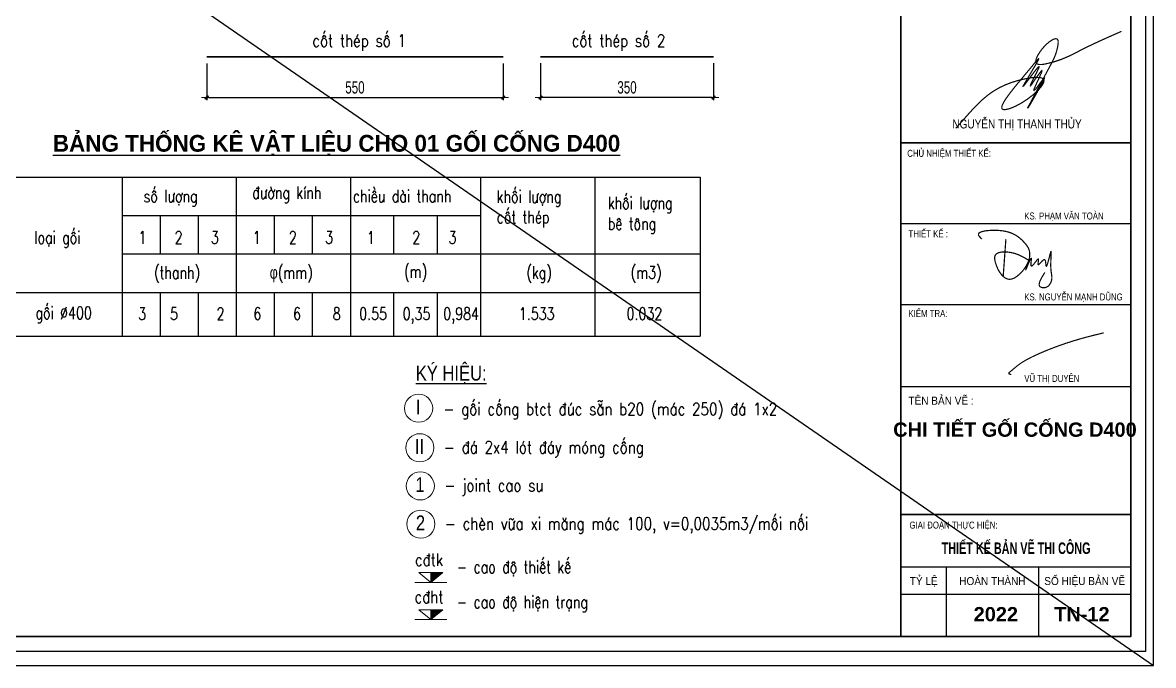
# Model space of a CAD drawing. Header units: inches. Extents: x 2792 to 53517, y -20644 to 27576.
# Drawn here: x 38655 to 43231, y 14196 to 16798 of the extents above; entities that cross this region are included whole.
import ezdxf
from ezdxf.enums import TextEntityAlignment as Align

# ---------------------------------------------------------------- set-up
doc = ezdxf.new("R2010")
doc.units = ezdxf.units.IN
doc.header["$MEASUREMENT"] = 0
for name, color, linetype in [('BT7-THAY', 7, 'Continuous'), ('ENTTNTHIETKE1', 2, 'Continuous'), ('GHICHU', 7, 'Continuous'), ('KHUNGTEN', 5, 'Continuous'), ('T.bao', 6, 'Continuous'), ('TXT', 5, 'Continuous')]:
    doc.layers.add(name, color=color, linetype=linetype)
for name, color, linetype, lineweight in [('ISO', 153, 'Continuous', 13), ('LC Dim', 8, 'Continuous', 18), ('LC Hatch', 252, 'Continuous', 9), ('LC ISO', 153, 'Continuous', 13), ('LC Net dam 1', 30, 'Continuous', 30), ('LC Net thay', 7, 'Continuous', 25), ('LC Text1', 3, 'Continuous', 20), ('LC Text2', 7, 'Continuous', 25), ('THEP', 1, 'Continuous', 35)]:
    doc.layers.add(name, color=color, linetype=linetype, lineweight=lineweight)
doc.layers.add('KCS_Plotter', color=11, linetype='Continuous', plot=False)
doc.styles.add('HOATBIF', font='hoatbif.shx', dxfattribs={"width": 0.7})
doc.styles.add('LC 1', font='')
doc.styles.add('LC 3', font='vnsimli.shx', dxfattribs={"width": 0.75})
doc.styles.add('T1', font='Vnsimli.shx', dxfattribs={"width": 0.8})
doc.styles.add('T2', font='', dxfattribs={"width": 0.8})
doc.styles.add('THANG2', font='')
doc.styles.add('VnAvantH-B', font='')
doc.styles.get('LC 1').set_extended_font_data('.VnAvantH', bold=True)
doc.styles.get('T2').set_extended_font_data('.VnArialH')
doc.styles.get('THANG2').set_extended_font_data('.VnHelvetInsH', bold=True)
doc.styles.get('VnAvantH-B').set_extended_font_data('.VnAvantH', bold=True)
doc.dimstyles.new('1-100(1-25)', dxfattribs={"dimscale": 25, "dimtxt": 2.5, "dimasz": 0.35, "dimexe": 0.5, "dimexo": 0, "dimgap": 0.8, "dimtad": 1, "dimdec": 0, "dimzin": 0, "dimdsep": 46, "dimtxsty": 'HOATBIF', "dimblk1": 'DOT', "dimblk2": 'DOT', "dimsah": 1, "dimcen": -1, "dimdle": 1, "dimclrd": 256, "dimclre": 256, "dimclrt": 4, "dimadec": 3, "dimazin": 2, "dimtfac": 0.333333, "dimtdec": 0, "dimtix": 1, "dimtmove": 2, "dimatfit": 3, "dimldrblk": 'DOT', "dimfxl": 1, "dimtvp": 0.833333, "dimtolj": 1, "dimtzin": 0, "dimarcsym": 0})

# ---------------------------------------------------------------- blocks, each defined once
blk = doc.blocks.new('chu ki Miss Duyen')
at = {"layer": 'ISO', "ltscale": 2, "const_width": 40}
blk.add_lwpolyline([(843, 225), (838, 225), (836, 225), (834, 225), (832, 225), (830, 226), (828, 226), (827, 226), (826, 226), (825, 226), (824, 226), (823, 226), (821, 226), (820, 227), (819, 227), (818, 227), (817, 227), (816, 227), (815, 227), (814, 227), (813, 228), (812, 228), (810, 228), (809, 228), (808, 228), (807, 229), (806, 229), (805, 229), (804, 229), (803, 230), (801, 230), (800, 230), (799, 230), (798, 231), (797, 231), (795, 231), (794, 232), (793, 232), (792, 232), (791, 233), (789, 233), (788, 233), (787, 234), (786, 234), (785, 235), (783, 235), (782, 235), (781, 236), (780, 236), (779, 237), (778, 237), (777, 238), (776, 238), (776, 238), (775, 238), (775, 239), (774, 239), (774, 239), (773, 239), (773, 240), (772, 240), (771, 240), (771, 240), (770, 241), (770, 241), (769, 241), (769, 242), (768, 242), (768, 242), (767, 242), (767, 243), (766, 243), (766, 243), (765, 244), (765, 244), (765, 244), (764, 245), (764, 245), (763, 245), (763, 246), (762, 246), (762, 246), (762, 247), (761, 247), (761, 247), (760, 248), (760, 248), (760, 248), (759, 249), (759, 249), (759, 249), (758, 250), (758, 250), (758, 250), (758, 251), (757, 251), (757, 251), (757, 252), (756, 252), (756, 253), (756, 253), (756, 253), (756, 254), (755, 254), (755, 255), (755, 255), (755, 255), (755, 256), (755, 256), (754, 257), (754, 257), (754, 257), (754, 258), (754, 258), (754, 259), (754, 259), (754, 260), (754, 260), (754, 260), (754, 261), (754, 261), (754, 262), (754, 262), (754, 263), (754, 263), (754, 263), (754, 264), (754, 264), (754, 265), (754, 265), (754, 266), (754, 266), (754, 267), (754, 267), (755, 268), (755, 268), (755, 269), (755, 269), (755, 270), (755, 270), (755, 270), (756, 271), (756, 271), (756, 272), (756, 272), (756, 273), (757, 273), (757, 274), (757, 274), (757, 275), (758, 275), (758, 276), (758, 276), (758, 277), (759, 277), (759, 278), (759, 278), (759, 279), (760, 279), (760, 280), (760, 280), (761, 281), (761, 281), (761, 282), (762, 282), (762, 283), (762, 283), (763, 284), (763, 284), (763, 285), (764, 285), (764, 286), (764, 286), (765, 287), (766, 288), (767, 289), (767, 290), (768, 291), (769, 293), (770, 294), (771, 295), (771, 296), (772, 297), (773, 298), (774, 299), (775, 300), (776, 301), (777, 302), (778, 303), (778, 304), (780, 306), (781, 307), (782, 308), (783, 309), (784, 310), (785, 311), (786, 312), (786, 312), (787, 313), (788, 314), (789, 315), (790, 316), (791, 317), (792, 318), (792, 319), (793, 320), (794, 321), (795, 322), (796, 323), (797, 324), (797, 324), (798, 325), (799, 326), (800, 327), (801, 328), (801, 329), (802, 330), (803, 330), (804, 331), (805, 332), (805, 333), (806, 334), (807, 335), (808, 336), (808, 336), (809, 337), (810, 338), (811, 339), (811, 340), (812, 340), (813, 341), (814, 343), (816, 344), (817, 346), (819, 348), (820, 349), (822, 351), (823, 352), (824, 354), (826, 355), (827, 357), (829, 358), (830, 360), (831, 361), (834, 364), (840, 370), (842, 372), (845, 376), (848, 379), (851, 382), (853, 386), (856, 389), (859, 392), (862, 395), (865, 398), (867, 401), (870, 404), (873, 407), (876, 411), (879, 414), (882, 417), (885, 420), (887, 423), (890, 427), (893, 430), (896, 433), (899, 436), (902, 440), (905, 443), (908, 446), (911, 449), (914, 453), (917, 456), (920, 459), (923, 462), (926, 466), (928, 469), (931, 472), (934, 476), (937, 479), (940, 482), (943, 486), (946, 489), (949, 492), (953, 495), (956, 499), (959, 502), (962, 505), (965, 509), (968, 512), (971, 515), (974, 519), (977, 522), (980, 525), (983, 529), (986, 532), (989, 535), (992, 538), (996, 542), (999, 545), (1002, 548), (1005, 552), (1008, 555), (1011, 558), (1014, 561), (1017, 565), (1021, 568), (1024, 571), (1027, 574), (1030, 578), (1033, 581), (1036, 584), (1040, 587), (1043, 591), (1046, 594), (1049, 596), (1052, 600), (1056, 603), (1059, 606), (1062, 610), (1065, 613), (1069, 616), (1072, 619), (1075, 622), (1078, 625), (1082, 628), (1085, 631), (1088, 634), (1091, 637), (1095, 640), (1098, 643), (1101, 646), (1105, 649), (1108, 652), (1111, 655), (1114, 658), (1118, 661), (1121, 664), (1124, 667), (1128, 670), (1131, 673), (1134, 676), (1138, 679), (1141, 682), (1144, 685), (1148, 688), (1151, 691), (1154, 694), (1158, 697), (1161, 700), (1165, 702), (1168, 705), (1171, 708), (1175, 711), (1178, 714), (1182, 717), (1185, 720), (1188, 722), (1192, 725), (1195, 728), (1199, 731), (1202, 734), (1205, 736), (1209, 739), (1212, 742), (1216, 745), (1219, 747), (1223, 750), (1226, 753), (1229, 756), (1233, 758), (1236, 761), (1240, 764), (1243, 767), (1247, 769), (1250, 772), (1254, 775), (1257, 777), (1261, 780), (1264, 783), (1268, 785), (1271, 788), (1275, 791), (1278, 793), (1282, 796), (1285, 799), (1289, 801), (1292, 804), (1296, 807), (1299, 809), (1303, 812), (1306, 815), (1310, 817), (1313, 820), (1317, 822), (1320, 825), (1324, 828), (1327, 830), (1331, 833), (1335, 835), (1338, 838), (1342, 840), (1345, 843), (1349, 846), (1352, 848), (1356, 851), (1360, 853), (1363, 856), (1367, 858), (1370, 861), (1374, 863), (1377, 866), (1381, 868), (1385, 871), (1392, 876), (1399, 881), (1406, 886), (1413, 891), (1421, 896), (1428, 901), (1435, 906), (1442, 911), (1447, 915), (1457, 921), (1464, 926), (1471, 931), (1479, 936), (1486, 941), (1493, 946), (1501, 950), (1508, 955), (1515, 960), (1523, 965), (1530, 970), (1537, 975), (1545, 980), (1552, 984), (1559, 989), (1567, 994), (1574, 999), (1582, 1004), (1589, 1008), (1596, 1013), (1604, 1018), (1611, 1023), (1619, 1028), (1626, 1032), (1634, 1037), (1641, 1042), (1648, 1046), (1656, 1051), (1663, 1056), (1671, 1061), (1678, 1065), (1686, 1070), (1693, 1075), (1701, 1079), (1708, 1084), (1716, 1089), (1723, 1093), (1731, 1098), (1738, 1103), (1746, 1107), (1753, 1112), (1761, 1116), (1769, 1121), (1776, 1126), (1784, 1130), (1791, 1135), (1799, 1139), (1806, 1144), (1814, 1148), (1822, 1153), (1829, 1158), (1837, 1162), (1844, 1167), (1852, 1171), (1860, 1176), (1867, 1180), (1875, 1185), (1882, 1189), (1890, 1194), (1898, 1198), (1905, 1203), (1913, 1207), (1921, 1212), (1928, 1216), (1936, 1220), (1943, 1225), (1951, 1229), (1959, 1234), (1964, 1237), (1974, 1243), (1982, 1247), (1989, 1251), (1997, 1256), (2005, 1260), (2012, 1265), (2020, 1269), (2028, 1273), (2036, 1278), (2043, 1282), (2051, 1286), (2059, 1291), (2066, 1295), (2074, 1299), (2082, 1304), (2089, 1308), (2097, 1312), (2105, 1317), (2113, 1321), (2120, 1325), (2128, 1330), (2136, 1334), (2144, 1338), (2151, 1342), (2159, 1347), (2167, 1351), (2175, 1355), (2182, 1359), (2190, 1364), (2198, 1368), (2206, 1372), (2213, 1376), (2221, 1381), (2229, 1385), (2237, 1389), (2244, 1393), (2252, 1397), (2260, 1402), (2268, 1406), (2276, 1410), (2283, 1414), (2291, 1418), (2299, 1422), (2307, 1426), (2315, 1431), (2322, 1435), (2330, 1439), (2338, 1443), (2346, 1447), (2354, 1451), (2361, 1455), (2369, 1459), (2377, 1464), (2385, 1468), (2393, 1472), (2401, 1476), (2408, 1480), (2416, 1484), (2424, 1488), (2432, 1492), (2440, 1496), (2448, 1500), (2456, 1504), (2463, 1508), (2471, 1512), (2479, 1516), (2487, 1520), (2495, 1524), (2503, 1528), (2511, 1532), (2519, 1536), (2526, 1540), (2534, 1544), (2542, 1548), (2550, 1552), (2558, 1556), (2566, 1560), (2574, 1564), (2582, 1568), (2590, 1572), (2598, 1575), (2606, 1579), (2613, 1583), (2621, 1587), (2629, 1591), (2637, 1595), (2645, 1599), (2653, 1603), (2661, 1607), (2669, 1610), (2677, 1614), (2685, 1618), (2693, 1622), (2701, 1626), (2709, 1630), (2717, 1633), (2725, 1637), (2733, 1641), (2741, 1645), (2749, 1649), (2756, 1652), (2764, 1656), (2772, 1660), (2780, 1664), (2788, 1668), (2796, 1671), (2804, 1675), (2812, 1679), (2820, 1683), (2828, 1686), (2836, 1690), (2844, 1694), (2852, 1698), (2860, 1701), (2868, 1705), (2876, 1709), (2884, 1712), (2892, 1716), (2900, 1720), (2908, 1723), (2916, 1727), (2925, 1731), (2933, 1734), (2941, 1738), (2949, 1742), (2957, 1745), (2965, 1749), (2973, 1753), (2981, 1756), (2989, 1760), (2997, 1763), (3005, 1767), (3013, 1771), (3021, 1774), (3029, 1778), (3037, 1781), (3045, 1785), (3053, 1789), (3061, 1792), (3069, 1796), (3078, 1799), (3086, 1803), (3094, 1806), (3102, 1810), (3110, 1813), (3118, 1817), (3126, 1820), (3134, 1824), (3142, 1827), (3150, 1831), (3156, 1833), (3167, 1838), (3175, 1841), (3183, 1845), (3191, 1848), (3199, 1852), (3207, 1855), (3215, 1859), (3223, 1862), (3232, 1866), (3240, 1869), (3248, 1873), (3256, 1876), (3264, 1879), (3272, 1883), (3280, 1886), (3288, 1890), (3297, 1893), (3305, 1896), (3313, 1900), (3321, 1903), (3329, 1907), (3337, 1910), (3345, 1913), (3354, 1917), (3362, 1920), (3370, 1923), (3378, 1927), (3386, 1930), (3394, 1933), (3403, 1937), (3411, 1940), (3419, 1944), (3427, 1947), (3435, 1950), (3452, 1957), (3468, 1963), (3484, 1970), (3501, 1977), (3517, 1983), (3534, 1990), (3550, 1996), (3566, 2003), (3583, 2009), (3599, 2016), (3616, 2022), (3632, 2029), (3648, 2035), (3665, 2042), (3681, 2048), (3698, 2055), (3714, 2061), (3731, 2068), (3747, 2074), (3763, 2081), (3780, 2087), (3796, 2093), (3813, 2100), (3828, 2106)], dxfattribs=at)
blk = doc.blocks.new('nguyen thi thanh thuy')
at = {"layer": 'ISO', "ltscale": 2, "const_width": 40}
blk.add_lwpolyline([(-2685, -1690, -0.006388), (-2178, -1117, -0.008557), (-1977, -905, -0.017087), (-1770, -708, -0.102087), (-833, -161, -0.039833), (-270, -16, -0.020512), (-90, 8, -0.044497), (98, 9, -0.05587), (182, -8, -0.113633), (236, -42, -0.176433), (258, -92, -0.077033), (254, -135, -0.069534), (223, -210, -0.038569), (166, -296, -0.030368), (57, -421, -0.082382), (-675, -942, -0.035158), (-905, -1035, -0.04441), (-1026, -1062, -0.066948), (-1091, -1062, -0.143409), (-1132, -1043, -0.176131), (-1149, -1007, -0.069024), (-1148, -973, -0.059887), (-1131, -911, -0.036714), (-1079, -807, -0.019023), (-1000, -683, -0.011006), (-898, -542, -0.01042), (-645, -222, 0.001355), (-76, 463, -0.031231), (69, 631, -0.180623), (82, 640, -0.602198), (84, 631, -0.055981), (56, 570, -0.010846), (-28, 418, 0.000464), (-371, -161, 0.02324), (-439, -286, 1.627113), (-437, -292, 0.049833), (-397, -245, 0.005496), (-91, 162, -0.011697), (26, 311, -0.051381), (82, 370, -0.288592), (95, 376, -0.379106), (97, 362, -0.040394), (80, 315, -0.015043), (4, 153, 0.026859), (-200, -261, 0.160173), (-204, -278, 0.62441), (-195, -273, 0.034188), (-141, -204, -0.015387), (148, 200, -0.034245), (183, 240, -0.377171), (195, 246, -0.275743), (195, 230, -0.039705), (162, 143, -0.007154), (29, -150, 0.010269), (-53, -335, 0.059207), (-81, -418, 0.494242), (-78, -431, 0.209425), (-61, -421, 0.031522), (-22, -378, 0.012151), (92, -232, -0.015412), (249, -26, -0.066877), (274, -2, -1.012313), (279, -8, -0.055225), (269, -38, -0.019501), (211, -159, -0.008968), (2, -538, -0.00525), (-207, -898, -0.041875), (-284, -1018, -0.365695), (-264, -970, -0.007459), (-39, -543, 0.000828), (491, 447, 0.016244), (598, 659, 0.05881), (711, 1009, 0.039413), (734, 1174, 0.060004), (730, 1242, 0.240646), (692, 1298, 0.134453), (647, 1305, 0.071372), (590, 1291, 0.040684), (523, 1258, 0.056501), (335, 1112, 0.071752), (65, 772, 0.045704), (5, 642, 0.058573), (-12, 565, 0.116475), (-5, 505, 0.165912), (30, 466, 0.096245), (88, 446, 0.048338), (165, 443, 0.036618), (301, 460, 0.062636), (1097, 724, 0.01049), (1469, 913, -0.006081), (1725, 1041, -0.007252), (2275, 1297, -0.003845), (2852, 1552)], format="xyb", dxfattribs=at)
blk = doc.blocks.new('Nguyen Manh Dung')
at = {"layer": 'LC ISO', "const_width": 60}
for points in [[(-1870, 1732), (-1922, 1783), (-1970, 1833), (-2008, 1881), (-2021, 1904), (-2030, 1922), (-2036, 1946), (-2036, 1965), (-2032, 1984), (-2024, 2001), (-2013, 2017), (-1997, 2033), (-1956, 2060), (-1902, 2084), (-1839, 2104), (-1766, 2121), (-1686, 2135), (-1601, 2145), (-1512, 2153), (-1330, 2161), (-1222, 2162), (-1153, 2160), (-1069, 2157), (-989, 2152), (-911, 2144), (-837, 2135), (-695, 2110), (-564, 2078), (-443, 2038), (-329, 1991), (-223, 1936), (-123, 1874), (-29, 1805), (62, 1728), (149, 1645), (256, 1528), (315, 1458), (354, 1407), (390, 1354), (422, 1299), (437, 1269), (469, 1185), (484, 1126), (494, 1065), (499, 1003), (499, 941), (494, 878), (485, 814), (471, 750), (453, 686), (431, 622), (405, 559), (376, 496), (307, 372), (227, 253), (136, 140), (37, 34), (-37, -34), (-125, -106), (-181, -145), (-238, -181), (-295, -210), (-353, -234), (-410, -250), (-483, -260), (-523, -259), (-578, -251), (-632, -234), (-684, -211), (-736, -180), (-785, -143), (-833, -100), (-879, -52), (-923, 1), (-965, 58), (-1005, 119), (-1042, 183), (-1077, 249), (-1138, 388), (-1194, 552), (-1208, 601), (-1223, 671), (-1233, 739), (-1236, 803), (-1230, 862), (-1211, 919), (-1186, 959), (-1148, 997), (-1101, 1027), (-1045, 1052), (-983, 1070), (-915, 1083), (-844, 1090), (-769, 1093), (-693, 1092), (-616, 1088), (-517, 1077), (-468, 1069), (-329, 1041), (-199, 1004), (-78, 960), (38, 909), (148, 854), (254, 795), (460, 671)], [(-814, -118), (-802, 50), (-790, 217), (-778, 385), (-765, 552), (-753, 720), (-741, 888), (-729, 1055), (-717, 1223), (-705, 1390), (-693, 1558), (-681, 1725)], [(477, 775), (449, 689), (422, 605), (409, 565), (396, 525), (384, 487), (373, 450), (361, 415), (351, 382), (342, 351), (333, 323), (325, 298), (319, 275), (313, 256), (309, 240), (306, 227), (304, 218), (304, 214), (305, 213), (306, 215), (308, 217), (310, 221), (313, 227), (315, 232), (318, 240), (326, 258), (336, 280), (346, 306), (358, 334), (370, 365), (384, 398), (398, 433), (427, 504), (457, 575), (472, 609), (486, 641), (500, 671), (514, 699), (526, 723), (538, 744), (548, 761), (553, 767), (557, 773), (561, 777), (565, 780), (568, 781), (571, 781), (573, 779), (575, 776), (576, 771), (577, 764), (578, 756), (578, 746), (577, 735), (577, 723), (575, 695), (572, 664), (569, 631), (565, 596), (560, 527), (558, 494), (558, 464), (560, 438), (561, 426), (564, 416), (566, 408), (570, 401), (574, 395), (580, 391), (584, 390), (590, 390), (597, 392), (605, 396), (613, 401), (622, 408), (631, 416), (641, 425), (662, 447), (684, 472), (707, 500), (731, 530), (779, 593), (802, 623), (825, 652), (846, 678), (866, 701), (875, 710), (884, 719), (892, 726), (900, 732), (906, 737), (913, 740), (918, 741), (922, 740), (926, 737), (929, 732), (931, 725), (931, 717), (932, 706), (931, 694), (930, 680), (929, 666), (925, 634), (920, 601), (915, 568), (912, 536), (910, 522), (909, 508), (909, 496), (909, 485), (911, 476), (913, 469), (914, 466), (920, 461), (925, 461), (931, 462), (937, 465), (945, 470), (953, 476), (962, 484), (971, 493), (981, 503), (1003, 526), (1026, 551), (1076, 605), (1101, 632), (1126, 657), (1150, 679), (1162, 688), (1173, 697), (1184, 704), (1195, 709), (1205, 713), (1214, 715), (1223, 715), (1228, 715), (1239, 710), (1246, 704), (1252, 697), (1258, 688), (1263, 677), (1267, 665), (1275, 639), (1281, 609), (1286, 576), (1290, 543), (1293, 510), (1296, 479), (1299, 451), (1302, 426), (1304, 416), (1306, 405), (1308, 399), (1310, 394), (1312, 389), (1315, 387), (1318, 385), (1321, 385), (1324, 387), (1327, 389), (1331, 393), (1334, 399), (1342, 412), (1350, 430), (1359, 452), (1368, 477), (1377, 505), (1386, 536), (1396, 569), (1406, 605), (1426, 679), (1466, 833), (1475, 870), (1485, 906), (1494, 941), (1502, 973), (1510, 1003), (1518, 1031), (1524, 1055), (1531, 1075), (1538, 1095), (1541, 1104), (1545, 1112), (1549, 1116), (1552, 1117), (1554, 1113), (1556, 1106), (1557, 1095), (1558, 1081), (1558, 1065), (1558, 1045), (1557, 1023), (1557, 998), (1556, 971), (1554, 942), (1553, 911), (1552, 878), (1550, 844), (1546, 772), (1543, 696), (1540, 617), (1538, 537), (1537, 458), (1537, 381), (1540, 306), (1541, 276), (1544, 237), (1547, 204), (1550, 173), (1557, 113), (1565, 57), (1573, 5), (1580, -45), (1586, -93), (1590, -139), (1592, -185), (1590, -230), (1584, -276), (1580, -299), (1573, -328), (1568, -347), (1560, -371), (1551, -395), (1540, -419), (1528, -444), (1515, -467), (1501, -491), (1485, -513), (1469, -535), (1451, -556), (1432, -576), (1412, -594), (1390, -611), (1368, -626), (1344, -640), (1320, -652), (1288, -663), (1267, -668), (1239, -673), (1211, -676), (1183, -677), (1155, -676), (1128, -673), (1103, -668), (1079, -662), (1056, -653), (1039, -645), (1019, -632), (1004, -620), (992, -605), (982, -590), (975, -573), (970, -555), (966, -536), (965, -516), (966, -494), (969, -472), (973, -449), (979, -424), (987, -399), (996, -373), (1006, -346), (1018, -319), (1031, -291), (1060, -233), (1093, -172), (1128, -111), (1166, -48), (1246, 81)]]:
    blk.add_lwpolyline(points, dxfattribs=at)
blk = doc.blocks.new('khung vpn')
at = {"layer": 'Defpoints'}
for p, q in [((52556.46, -4235.276), (52556.46, -4195.446)), ((52498.758, -4235.276), (52556.46, -4235.276))]:
    blk.add_line(p, q, dxfattribs=at)
at = {"layer": 'KHUNGTEN'}
blk.add_lwpolyline([(52556.243, -4234.885), (52502.048, -4234.885), (52502.048, -4195.662), (52556.243, -4195.662)], close=True, dxfattribs=at)
at = {"layer": 'T.bao'}
for p, q in [((52549.443, -4222.987), (52555.832, -4222.987)), ((52549.443, -4225.241), (52555.832, -4225.241)), ((52549.443, -4227.516), (52555.832, -4227.516)), ((52549.443, -4232.534), (52555.832, -4232.534)), ((52550.703, -4232.534), (52550.703, -4234.474)), ((52553.267, -4232.534), (52553.267, -4234.474)), ((52549.443, -4233.296), (52555.832, -4233.296))]:
    blk.add_line(p, q, dxfattribs=at)
at = {"layer": 'THEP'}
for p, q in [((52549.443, -4220.741), (52555.832, -4220.741)), ((52549.443, -4231.083), (52555.832, -4231.083))]:
    blk.add_line(p, q, dxfattribs=at)
for points in [[(52555.832, -4234.474), (52502.459, -4234.474), (52502.459, -4196.073), (52555.832, -4196.073)], [(52555.832, -4196.073), (52555.832, -4234.474), (52549.443, -4234.474), (52549.443, -4196.073)]]:
    blk.add_lwpolyline(points, close=True, dxfattribs=at)
at = {"layer": 'TXT', "linetype": 'Continuous'}
blk.add_line((52555.832, -4196.073), (52555.832, -4234.474), dxfattribs=at)
at = {"layer": 'ISO', "xscale": 0.0007999999999999995, "yscale": 0.0007999999999999995, "zscale": 0.0007999999999999995, "rotation": 352.0676215534355}
blk.add_blockref('chu ki Miss Duyen', (52551.816, -4227.273), dxfattribs=at)
at = {"layer": 'LC Net dam 1'}
for name, p, xscale, yscale, zscale in [('nguyen thi thanh thuy', (52553.202, -4218.934), 0.0008320000000000002, 0.0008320000000000002, 0.0008320000000000002), ('Nguyen Manh Dung', (52552.742, -4224.392), 0.0005625000000000002, 0.0005625000000000002, 0.0005625000000000002)]:
    blk.add_blockref(name, p, dxfattribs=dict(at, xscale=xscale, yscale=yscale, zscale=zscale))
at = {"layer": 'BT7-THAY', "linetype": 'ByBlock', "style": 'VnAvantH-B', "width": 0.7}
blk.add_text('thiÕt kÕ b¶n vÏ thi c«ng', height=0.32076, dxfattribs=at).set_placement((52552.643, -4232.177), align=Align.CENTER)
at = {"layer": 'TXT', "linetype": 'Continuous', "style": 'T2'}
for s, height, width, p in [('nguyÔn thÞ thanh thñy', 0.24954, 0.8, (52552.668, -4220.343)), ('giai ®o¹n thùc hiÖn:', 0.19408, 0.8, (52550.904, -4231.471)), ('tû lÖ', 0.2218, 0.9, (52550.076, -4233.041)), ('hoµn thµnh', 0.2218, 0.9, (52551.985, -4233.041)), ('sè hiÖu b¶n vÏ', 0.22181, 0.9, (52554.55, -4233.041))]:
    blk.add_text(s, height=height, dxfattribs=dict(at, width=width)).set_placement(p, align=Align.CENTER)
for s, height, width, p in [('chñ nhiÖm thiÕt kÕ:', 0.19408, 0.8, (52549.617, -4221.132)), ('ks. ph¹m v¨n toµn', 0.19408, 0.8, (52552.871, -4222.875)), ('thiÕt kÕ :', 0.1941, 0.8, (52549.651, -4223.371)), ('ks. nguyÔn m¹nh dòng', 0.19408, 0.8, (52552.871, -4225.126)), ('kiÓm tra:', 0.1941, 0.8, (52549.651, -4225.587)), ('vò thÞ duyªn', 0.19408, 0.8, (52552.871, -4227.392)), ('tªn b¶n vÏ :', 0.22181, 0.9, (52549.651, -4228.026))]:
    blk.add_text(s, height=height, dxfattribs=dict(at, width=width)).set_placement(p)
blk = doc.blocks.new('DOT')
at = {"layer": 'LC Dim'}
blk.add_line((-3, 0), (3, 0), dxfattribs=at)
at = {"layer": 'LC Dim', "color": 4}
blk.add_line((-1, -1), (1, 1), dxfattribs=at)
blk.add_lwpolyline([(0.5, 1), (-1, -0.5), (-0.5, -1), (1, 0.5)], close=True, dxfattribs=at)
blk = doc.blocks.new('*D176')
at = {"layer": 'Defpoints', "color": 0, "transparency": 16777216}
for p in [(39400.2, 16632.6), (40600.2, 16632.6), (40600.2, 16494.8)]:
    blk.add_point(p, dxfattribs=at)
at = {"layer": 'LC Dim', "lineweight": -2, "transparency": 16777216}
for p, q in [((39400.2, 16632.6), (39400.2, 16484.8)), ((40600.2, 16632.6), (40600.2, 16484.8)), ((39407.2, 16494.8), (40593.2, 16494.8))]:
    blk.add_line(p, q, dxfattribs=at)
at = {"layer": 'LC Dim', "lineweight": -2, "transparency": 16777216, "xscale": 7, "yscale": 7, "zscale": 7, "rotation": 180}
blk.add_blockref('DOT', (39400.2, 16494.8), dxfattribs=at)
at = {"layer": 'LC Dim', "lineweight": -2, "transparency": 16777216, "xscale": 7, "yscale": 7, "zscale": 7}
blk.add_blockref('DOT', (40600.2, 16494.8), dxfattribs=at)
at = {"layer": 'LC Dim', "color": 4, "transparency": 16777216, "insert": (40000.2, 16535.8), "char_height": 50, "attachment_point": 5, "style": 'HOATBIF'}
blk.add_mtext('\\A1;550', dxfattribs=at)
blk = doc.blocks.new('_Dot')
at = {"color": 0, "linetype": 'ByBlock', "lineweight": -2}
blk.add_line((-0.5, 0), (-1, 0), dxfattribs=at)
at = {"color": 0, "linetype": 'ByBlock', "const_width": 0.5}
blk.add_lwpolyline([(-0.25, 0, 1), (0.25, 0, 1)], format="xyb", close=True, dxfattribs=at)
blk = doc.blocks.new('*D196')
at = {"layer": 'Defpoints', "color": 0, "transparency": 16777216}
for p in [(40751.2, 16633.6), (41451.2, 16633.6), (40751.2, 16494.8)]:
    blk.add_point(p, dxfattribs=at)
at = {"layer": 'LC Dim', "lineweight": -2, "transparency": 16777216}
for p, q in [((40751.2, 16633.6), (40751.2, 16484.8)), ((41451.2, 16633.6), (41451.2, 16484.8)), ((41444.2, 16494.8), (40758.2, 16494.8))]:
    blk.add_line(p, q, dxfattribs=at)
at = {"layer": 'LC Dim', "lineweight": -2, "transparency": 16777216, "xscale": 7, "yscale": 7, "zscale": 7, "rotation": 180}
blk.add_blockref('DOT', (40751.2, 16494.8), dxfattribs=at)
at = {"layer": 'LC Dim', "lineweight": -2, "transparency": 16777216, "xscale": 7, "yscale": 7, "zscale": 7}
blk.add_blockref('DOT', (41451.2, 16494.8), dxfattribs=at)
at = {"layer": 'LC Dim', "color": 4, "transparency": 16777216, "insert": (41101.2, 16535.8), "char_height": 50, "attachment_point": 5, "style": 'HOATBIF'}
blk.add_mtext('\\A1;350', dxfattribs=at)
blk = doc.blocks.new('TIEUDE2')
at = {"layer": 'LC Text2', "color": 7, "style": 'LC 1'}
blk.add_attdef('%%UTIªU§Ò', text='', height=3.5, dxfattribs=at).set_placement((0, 0), align=Align.BOTTOM_CENTER)
blk.add_attdef('TL', text='', height=2.2, dxfattribs=at).set_placement((0, -1.8), align=Align.TOP_CENTER)
blk = doc.blocks.new('Caodo1')
at = {"layer": 'LC Text1'}
blk.add_hatch(color=4, dxfattribs=at).paths.add_polyline_path([(0, 200), (0, 0), (243, 200)])
at = {"layer": 'LC Text1', "color": 4}
for p, q in [((324, 0), (-324, 0)), ((0, 0), (0, 200))]:
    blk.add_line(p, q, dxfattribs=at)
blk.add_lwpolyline([(-243, 200), (243, 200), (0, 0), (0, 0)], close=True, dxfattribs=at)
at = {"layer": 'LC Text1', "color": 4, "style": 'T1', "width": 0.8}
blk.add_attdef('%%P0,00', text='', height=250, dxfattribs=at).set_placement((-39, 460), align=Align.MIDDLE_CENTER)

msp = doc.modelspace()

# ---------------------------------------------------------------- linework, layer by layer
at = {"layer": 'KCS_Plotter'}
msp.add_line((34831.4, 19994.4, 0), (43231.4, 14196.1, 0), dxfattribs=at)
at = {"layer": 'LC Hatch'}
for centre in [(40257.9, 15237.3, 0), (40262.8, 15077.2, 0), (40264.8, 14922.6, 0), (40266.9, 14768, 0)]:
    msp.add_circle(centre, 56.9, dxfattribs=at)
at = {"layer": 'LC Net thay'}
for p, q in [((38441.1, 16173.3, 0), (41397.6, 16173.3, 0)), ((39057.6, 16173.3, 0), (39057.6, 15528.6, 0)), ((39519.8, 16173.3, 0), (39519.8, 15528.6, 0)), ((39982.1, 16173.3, 0), (39982.1, 15528.6, 0)), ((40508.9, 16173.3, 0), (40508.9, 15528.6, 0)), ((40971.2, 16173.3, 0), (40971.2, 15528.6, 0)), ((41397.6, 16173.3, 0), (41397.6, 15528.6, 0)), ((39057.6, 16017.6, 0), (40508.9, 16017.6, 0)), ((39211.8, 16017.6, 0), (39211.8, 15861.7, 0)), ((39366, 16017.6, 0), (39366, 15861.7, 0)), ((39519.8, 16017.6, 0), (39519.8, 15861.7, 0)), ((39673.7, 16017.6, 0), (39673.7, 15861.7, 0)), ((39827.6, 16017.6, 0), (39827.6, 15861.7, 0)), ((40155.6, 16017.6, 0), (40155.6, 15861.7, 0)), ((40332.9, 16017.6, 0), (40332.9, 15861.7, 0)), ((39057.6, 15861.7, 0), (41397.6, 15861.7, 0)), ((38441.1, 15705.9, 0), (41397.6, 15705.9, 0)), ((39211.8, 15705.9, 0), (39211.8, 15528.6, 0)), ((39366, 15705.9, 0), (39366, 15528.6, 0)), ((39673.7, 15705.9, 0), (39673.7, 15528.6, 0)), ((39827.6, 15705.9, 0), (39827.6, 15528.6, 0)), ((40155.6, 15705.9, 0), (40155.6, 15528.6, 0)), ((40332.9, 15705.9, 0), (40332.9, 15528.6, 0)), ((38441.1, 15528.6, 0), (41397.6, 15528.6, 0))]:
    msp.add_line(p, q, dxfattribs=at)
at = {"layer": 'THEP'}
for p, q in [((39400.2, 16659.6, 0), (40600.2, 16659.6, 0)), ((40751.2, 16659.6, 0), (41451.2, 16659.6, 0))]:
    msp.add_line(p, q, dxfattribs=at)

# ---------------------------------------------------------------- block references
at = {"layer": 'ENTTNTHIETKE1', "color": 6, "xscale": 145.5769351532813, "yscale": 145.5769351532813, "zscale": 145.5769351532813}
msp.add_blockref('khung vpn', (-7607776.9, 630754.5, 0), dxfattribs=at)
at = {"layer": 'LC Text1'}
ref = msp.add_blockref('Caodo1', (40307.7, 14531.8, 0), dxfattribs=dict(at, xscale=0.2000000117035516, yscale=0.2000000117035516, zscale=0.2000000117035516, rotation=359.999216292062))
ref.add_attrib('%%P0,00', 'c®tk', dxfattribs={"layer": 'LC Text2', "height": 50, "rotation": 359.9992, "style": 'T1', "width": 0.8}).set_placement((40299.9, 14623.7, 0), align=Align.MIDDLE_CENTER)
ref = msp.add_blockref('Caodo1', (40307.7, 14381.6, 0), dxfattribs=dict(at, xscale=0.2000000117035516, yscale=0.2000000117035516, zscale=0.2000000117035516, rotation=0.0007837079330250008))
ref.add_attrib('%%P0,00', 'c®ht', dxfattribs={"layer": 'LC Text2', "height": 50, "rotation": 0.0008, "style": 'T1', "width": 0.8}).set_placement((40299.9, 14473.5, 0), align=Align.MIDDLE_CENTER)
at = {"layer": 'LC Text2'}
ref = msp.add_blockref('TIEUDE2', (39925.8, 16255.4, 0), dxfattribs=dict(at, xscale=20.00000000004513, yscale=20.00000000004513, zscale=20.00000000004513))
ref.add_attrib('%%UTIªU§Ò', '%%Ub¶ng thèng kª vËt liÖu cho 01 gèi cèng d400', dxfattribs={"color": 7, "height": 67.923, "style": 'LC 1'}).set_placement((39925.8, 16255.4, 0), align=Align.BOTTOM_CENTER)

# ---------------------------------------------------------------- texts
at = {"layer": 'GHICHU', "color": 0, "style": 'THANG2'}
for s, height, p in [('CHI TIÕT GèI CèNG D400', 57.717, (42671.2, 15121.7, 0)), ('2022', 57.72, (42593.8, 14374.6, 0)), ('TN-12', 57.72, (42942.1, 14374.6, 0))]:
    msp.add_text(s, height=height, dxfattribs=at).set_placement(p, align=Align.CENTER)
at = {"layer": 'LC Text1', "color": 3, "style": 'LC 3'}
for s, width, p in [('cèt thÐp sè 1', 0.8, (39828, 16700.5, 0)), ('cèt thÐp sè 2', 0.8, (40877.6, 16700.5, 0)), ('- gèi cèng btct ®óc s½n b20 (m¸c 250) ®¸ 1x2', 0.8, (40358.2, 15209, 0)), ('- ®¸ 2x4 lãt ®¸y mãng cèng', 0.8, (40360.2, 15054.4, 0)), ('- joint cao su', 0.8, (40362.2, 14899.8, 0)), ('- chÌn v÷a xi m¨ng m¸c 100, v=0,0035m3/mèi nèi', 0.8, (40364.2, 14745.2, 0)), ('- cao ®é thiÕt kÕ', 0.75, (40412.8, 14569.3, 0)), ('- cao ®é hiÖn tr¹ng', 0.75, (40412.8, 14427.6, 0))]:
    msp.add_text(s, height=50, dxfattribs=dict(at, width=width)).set_placement(p)
at = {"layer": 'LC Text1', "char_height": 50, "width": 725.023, "attachment_point": 1, "style": 'LC 3'}
for s, insert in [('sè l\xadîng', (39145, 16120.8, 0)), ('®\xadêng kÝnh', (39584.7, 16134.7, 0)), ('chiÒu dµi thanh', (39991.8, 16120.8, 0)), ('\\pi194.21;khèi l\xadîng\\Pcèt thÐp', (40379.7, 16119.3, 0)), ('khèi l\xadîng\\Pbª t«ng', (41023.5, 16092.9, 0)), ('lo¹i gèi', (38703, 15953.4, 0)), ('1', (39124, 15953.4, 0)), ('2', (39270.6, 15953.4, 0)), ('3', (39417.2, 15953.4, 0)), ('1', (39586.3, 15953.4, 0)), ('2', (39732.9, 15953.4, 0)), ('3', (39879.4, 15953.4, 0)), ('1', (40048.6, 15953.4, 0)), ('2', (40232.4, 15953.4, 0)), ('3', (40379, 15953.4, 0)), ('(thanh)', (39187.2, 15811.7, 0)), ('{\\fSymbol|b0|i0|c2|p18;f}(mm)', (39655.4, 15811.7, 0)), ('(m)', (40199.1, 15815.5, 0)), ('(kg)', (40694, 15811.7, 0)), ('(m3)', (41116, 15811.7, 0)), ('gèi %%C400', (38707.4, 15648.2, 0)), ('3', (39122.9, 15644.7, 0)), ('5', (39252, 15644.7, 0)), ('2', (39440.2, 15644.7, 0)), ('6', (39589.3, 15644.7, 0)), ('6', (39749.8, 15644.7, 0)), ('8', (39910.4, 15644.7, 0)), ('0.55', (40017.4, 15644.7, 0)), ('0,35', (40193.3, 15644.7, 0)), ('0,984', (40357.7, 15644.7, 0)), ('1.533', (40663.5, 15644.7, 0)), ('0.032', (41099.3, 15644.7, 0))]:
    msp.add_mtext(s, dxfattribs=dict(at, insert=insert))
at = {"layer": 'LC Text2', "style": 'T2', "width": 0.8}
for s, p in [('%%Uký hiÖu:', (40246.3, 15349.2, 0)), ('i', (40247, 15212.2, 0)), ('ii', (40242.7, 15052.2, 0)), ('1', (40244.7, 14897.6, 0)), ('2', (40246.7, 14743, 0))]:
    msp.add_text(s, height=60, dxfattribs=at).set_placement(p)

# ---------------------------------------------------------------- dimensions: what is measured, and where the dimension line sits
at = {"layer": 'LC Dim'}
dim = msp.add_linear_dim(base=(40600.2, 16494.8, 0), p1=(39400.2, 16632.6, 0), p2=(40600.2, 16632.6, 0), text='550', dimstyle='1-100(1-25)', override={"dimscale": 20, "dimlfac": 0.5}, dxfattribs=at)
dim.commit()
dim.dimension.update_dxf_attribs({"geometry": '*D176', "text_midpoint": (40000.2, 16535.8, 0)})
dim = msp.add_linear_dim(base=(40751.2, 16494.8, 0), p1=(41451.2, 16633.6, 0), p2=(40751.2, 16633.6, 0), dimstyle='1-100(1-25)', override={"dimscale": 20, "dimlfac": 0.5}, dxfattribs=at)
dim.commit()
dim.dimension.update_dxf_attribs({"geometry": '*D196', "text_midpoint": (41101.2, 16535.8, 0)})

doc.saveas('drawing.dxf')
